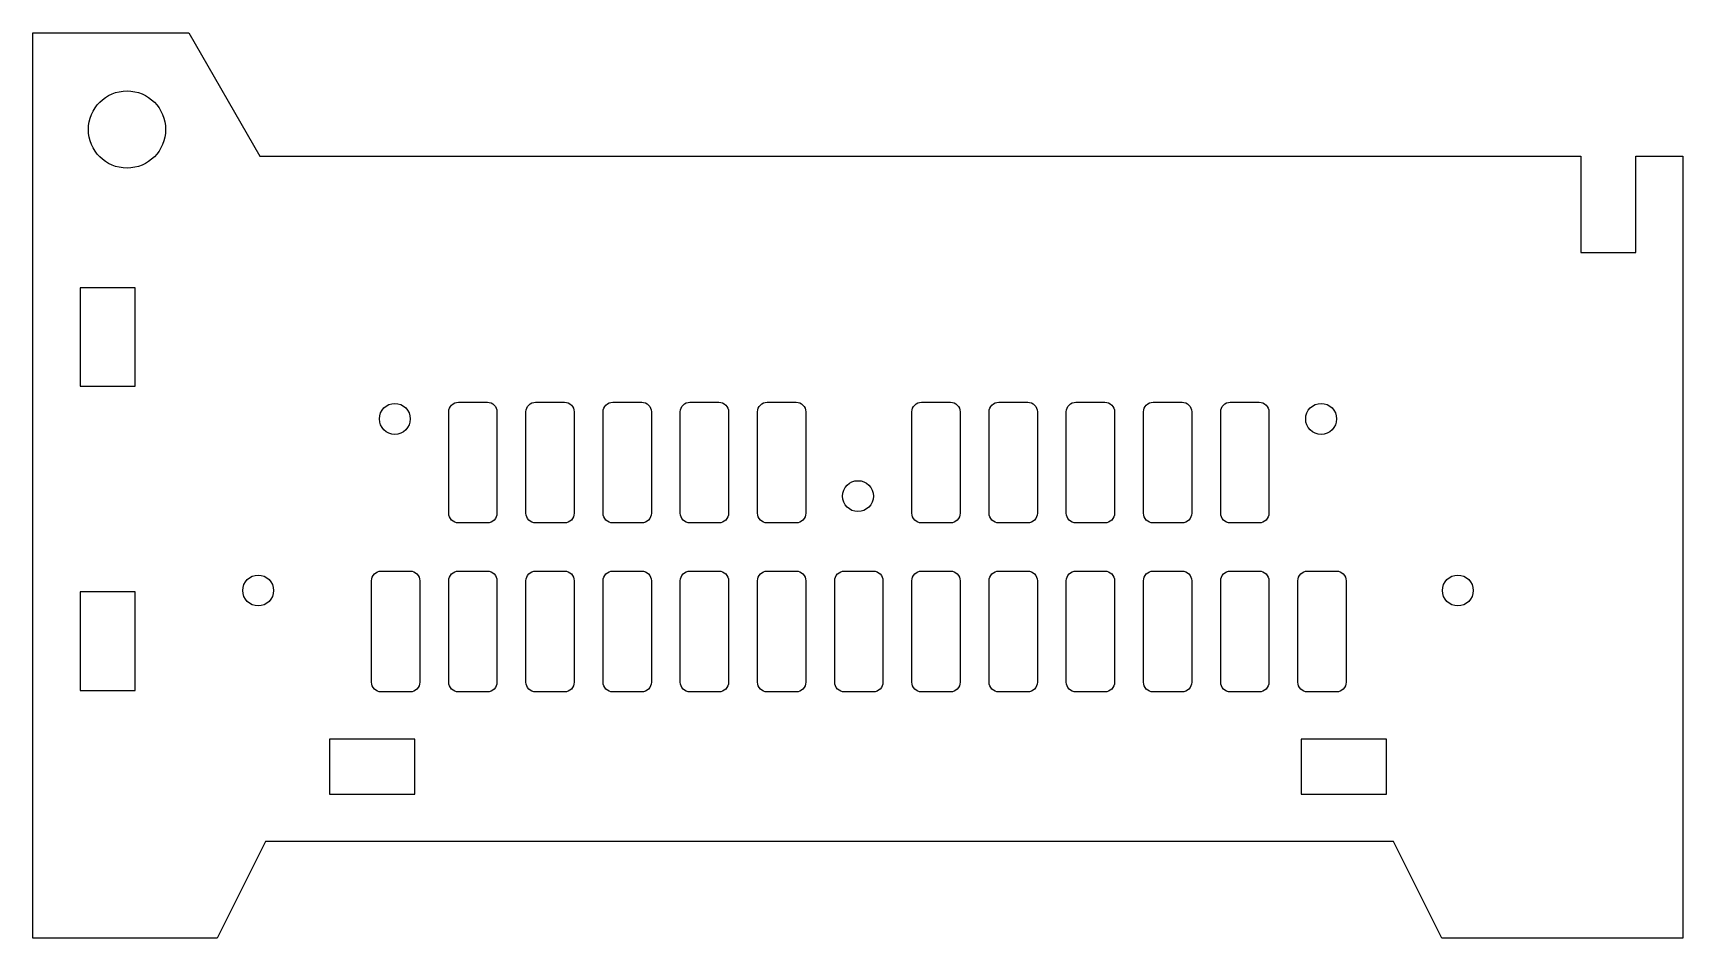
# Model space of a CAD drawing. Header units: millimetres. Extents: x -100 to 71, y -44 to 50.
import ezdxf

# ---------------------------------------------------------------- set-up
doc = ezdxf.new("R2010")
doc.units = ezdxf.units.MM
doc.layers.get('0').update_dxf_attribs({"linetype": 'CONTINUOUS'})

msp = doc.modelspace()

# ---------------------------------------------------------------- linework, layer by layer
for points in [[(60.43, 27.09), (66.13, 27.09), (66.13, 37.09), (71.03, 37.09), (71.03, -43.92), (46.03, -43.92), (41.03, -33.92), (-75.88, -33.92), (-80.88, -43.92), (-99.97, -43.92), (-99.97, 49.84), (-83.83, 49.84), (-76.47, 37.09), (60.43, 37.09)], [(-95.07, 13.24), (-89.37, 13.24), (-89.37, 23.44), (-95.07, 23.44)], [(-95.07, -18.26), (-89.37, -18.26), (-89.37, -8.06), (-95.07, -8.06)], [(-69.23, -29.02), (-60.38, -29.02), (-60.38, -23.32), (-69.23, -23.32)], [(31.45, -29.02), (40.3, -29.02), (40.3, -23.32), (31.45, -23.32)]]:
    msp.add_lwpolyline(points, close=True)
for points in [[(-56.88, 10.59, -0.414214), (-55.88, 11.59), (-52.88, 11.59, -0.414214), (-51.88, 10.59), (-51.88, 0.08, -0.414214), (-52.88, -0.92), (-55.88, -0.92, -0.414214), (-56.88, 0.08)], [(-48.88, 10.59, -0.414214), (-47.88, 11.59), (-44.88, 11.59, -0.414214), (-43.88, 10.59), (-43.88, 0.08, -0.414214), (-44.88, -0.92), (-47.88, -0.92, -0.414214), (-48.88, 0.08)], [(-40.88, 10.59, -0.414214), (-39.88, 11.59), (-36.88, 11.59, -0.414214), (-35.88, 10.59), (-35.88, 0.08, -0.414214), (-36.88, -0.92), (-39.88, -0.92, -0.414214), (-40.88, 0.08)], [(-32.88, 10.59, -0.414214), (-31.88, 11.59), (-28.88, 11.59, -0.414214), (-27.88, 10.59), (-27.88, 0.08, -0.414214), (-28.88, -0.92), (-31.88, -0.92, -0.414214), (-32.88, 0.08)], [(-24.88, 10.59, -0.414214), (-23.88, 11.59), (-20.88, 11.59, -0.414214), (-19.88, 10.59), (-19.88, 0.08, -0.414214), (-20.88, -0.92), (-23.88, -0.92, -0.414214), (-24.88, 0.08)], [(-8.88, 10.59, -0.414214), (-7.88, 11.59), (-4.88, 11.59, -0.414214), (-3.88, 10.59), (-3.88, 0.08, -0.414214), (-4.88, -0.92), (-7.88, -0.92, -0.414214), (-8.88, 0.08)], [(-0.88, 10.59, -0.414214), (0.12, 11.59), (3.12, 11.59, -0.414214), (4.12, 10.59), (4.12, 0.08, -0.414214), (3.12, -0.92), (0.12, -0.92, -0.414214), (-0.88, 0.08)], [(7.12, 10.59, -0.414214), (8.12, 11.59), (11.12, 11.59, -0.414214), (12.12, 10.59), (12.12, 0.08, -0.414214), (11.12, -0.92), (8.12, -0.92, -0.414214), (7.12, 0.08)], [(15.12, 10.59, -0.414214), (16.12, 11.59), (19.12, 11.59, -0.414214), (20.12, 10.59), (20.12, 0.08, -0.414214), (19.12, -0.92), (16.12, -0.92, -0.414214), (15.12, 0.08)], [(23.12, 10.59, -0.414214), (24.12, 11.59), (27.12, 11.59, -0.414214), (28.12, 10.59), (28.12, 0.08, -0.414214), (27.12, -0.92), (24.12, -0.92, -0.414214), (23.12, 0.08)], [(-64.88, -6.91, -0.414214), (-63.88, -5.91), (-60.88, -5.91, -0.414214), (-59.88, -6.91), (-59.88, -17.42, -0.414214), (-60.88, -18.42), (-63.88, -18.42, -0.414214), (-64.88, -17.42)], [(-56.88, -6.91, -0.414214), (-55.88, -5.91), (-52.88, -5.91, -0.414214), (-51.88, -6.91), (-51.88, -17.42, -0.414214), (-52.88, -18.42), (-55.88, -18.42, -0.414214), (-56.88, -17.42)], [(-48.88, -6.91, -0.414214), (-47.88, -5.91), (-44.88, -5.91, -0.414214), (-43.88, -6.91), (-43.88, -17.42, -0.414214), (-44.88, -18.42), (-47.88, -18.42, -0.414214), (-48.88, -17.42)], [(-40.88, -6.91, -0.414214), (-39.88, -5.91), (-36.88, -5.91, -0.414214), (-35.88, -6.91), (-35.88, -17.42, -0.414214), (-36.88, -18.42), (-39.88, -18.42, -0.414214), (-40.88, -17.42)], [(-32.88, -6.91, -0.414214), (-31.88, -5.91), (-28.88, -5.91, -0.414214), (-27.88, -6.91), (-27.88, -17.42, -0.414214), (-28.88, -18.42), (-31.88, -18.42, -0.414214), (-32.88, -17.42)], [(-24.88, -6.91, -0.414214), (-23.88, -5.91), (-20.88, -5.91, -0.414214), (-19.88, -6.91), (-19.88, -17.42, -0.414214), (-20.88, -18.42), (-23.88, -18.42, -0.414214), (-24.88, -17.42)], [(-16.88, -6.91, -0.414214), (-15.88, -5.91), (-12.88, -5.91, -0.414214), (-11.88, -6.91), (-11.88, -17.42, -0.414214), (-12.88, -18.42), (-15.88, -18.42, -0.414214), (-16.88, -17.42)], [(-8.88, -6.91, -0.414214), (-7.88, -5.91), (-4.88, -5.91, -0.414214), (-3.88, -6.91), (-3.88, -17.42, -0.414214), (-4.88, -18.42), (-7.88, -18.42, -0.414214), (-8.88, -17.42)], [(-0.88, -6.91, -0.414214), (0.12, -5.91), (3.12, -5.91, -0.414214), (4.12, -6.91), (4.12, -17.42, -0.414214), (3.12, -18.42), (0.12, -18.42, -0.414214), (-0.88, -17.42)], [(7.12, -6.91, -0.414214), (8.12, -5.91), (11.12, -5.91, -0.414214), (12.12, -6.91), (12.12, -17.42, -0.414214), (11.12, -18.42), (8.12, -18.42, -0.414214), (7.12, -17.42)], [(15.12, -6.91, -0.414214), (16.12, -5.91), (19.12, -5.91, -0.414214), (20.12, -6.91), (20.12, -17.42, -0.414214), (19.12, -18.42), (16.12, -18.42, -0.414214), (15.12, -17.42)], [(23.12, -6.91, -0.414214), (24.12, -5.91), (27.12, -5.91, -0.414214), (28.12, -6.91), (28.12, -17.42, -0.414214), (27.12, -18.42), (24.12, -18.42, -0.414214), (23.12, -17.42)], [(31.12, -6.91, -0.414214), (32.12, -5.91), (35.12, -5.91, -0.414214), (36.12, -6.91), (36.12, -17.42, -0.414214), (35.12, -18.42), (32.12, -18.42, -0.414214), (31.12, -17.42)]]:
    msp.add_lwpolyline(points, format="xyb", close=True)
for centre, radius in [((-90.22, 39.84), 4), ((-62.47, 9.86), 1.6), ((33.53, 9.86), 1.6), ((-14.47, 1.86), 1.6), ((-76.63, -7.92), 1.6), ((47.7, -7.92), 1.6)]:
    msp.add_circle(centre, radius)

doc.saveas('drawing.dxf')
